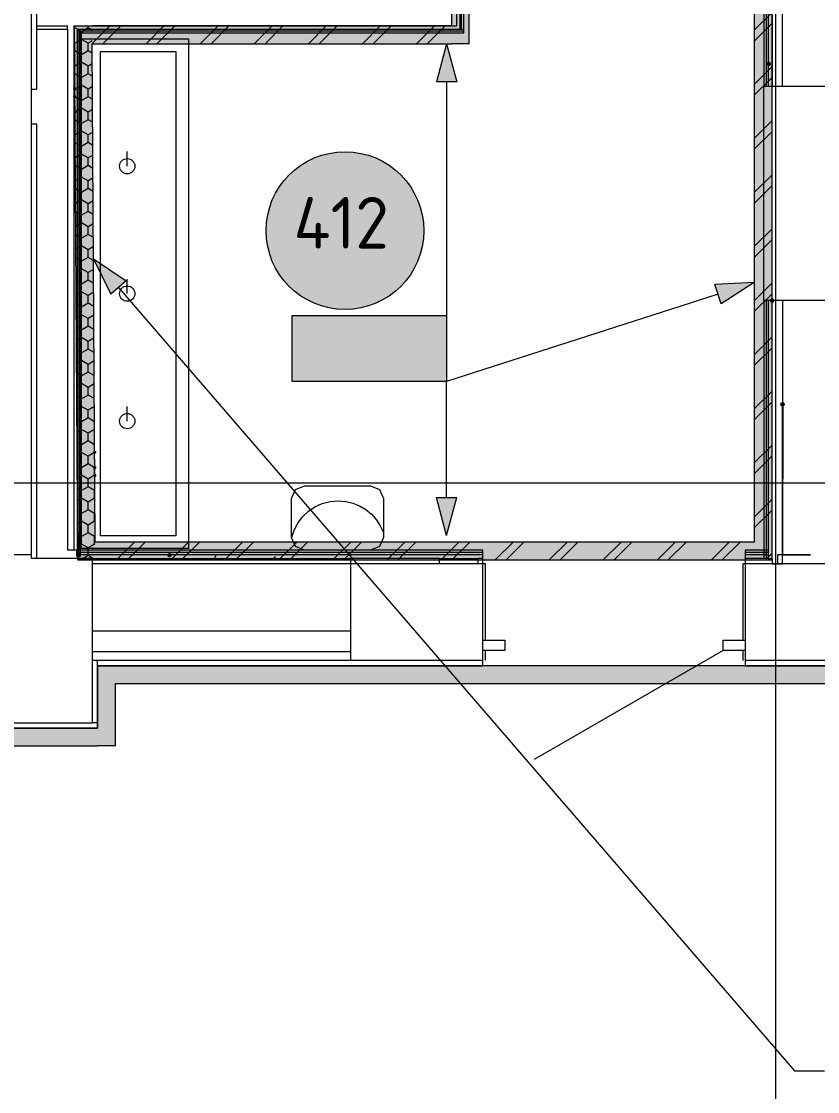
# Model space of a CAD drawing. Header units: millimetres. Extents: x 0 to 1189, y 0 to 841.
# Drawn here: x 375.57 to 406.81, y 393.5 to 435.48 of the extents above; entities that cross this region are included whole.
import ezdxf

# ---------------------------------------------------------------- set-up
doc = ezdxf.new("R2010")
doc.units = ezdxf.units.MM

msp = doc.modelspace()

# ---------------------------------------------------------------- hatches: boundary and pattern name
at = {"true_color": 0xcccccc}
h = msp.add_hatch(color=254, dxfattribs=at)
h.dxf.hatch_style = 2
h.paths.add_polyline_path([(404.326618, 481.267506), (405.026619, 481.267506), (405.026619, 415.054405), (404.326618, 415.054405)])
h = msp.add_hatch(color=254, dxfattribs=at)
h.dxf.hatch_style = 2
h.paths.add_polyline_path([(393.146601, 435.302436), (392.4466, 435.302436), (392.4466, 437.342439), (393.146601, 437.342439)])
at = {"true_color": 0x3dad99}
h = msp.add_hatch(color=135, dxfattribs=at)
h.dxf.hatch_style = 2
h.paths.add_polyline_path([(377.646577, 435.302436), (378.346578, 435.302436), (378.351578, 434.602435)])
h = msp.add_hatch(color=135, dxfattribs=at)
h.dxf.hatch_style = 2
h.paths.add_polyline_path([(377.646577, 435.302436), (378.351578, 434.602435), (377.651577, 434.602435)])
at = {"true_color": 0xcccccc}
h = msp.add_hatch(color=254, dxfattribs=at)
h.dxf.hatch_style = 2
h.paths.add_polyline_path([(378.351578, 434.602435), (378.346578, 435.302436), (392.4466, 435.302436), (392.4466, 434.602435)])
h = msp.add_hatch(color=254, dxfattribs=at)
h.dxf.hatch_style = 2
h.paths.add_polyline_path([(392.4466, 435.302436), (393.146601, 434.602435), (392.4466, 434.602435)])
h = msp.add_hatch(color=254, dxfattribs=at)
h.dxf.hatch_style = 2
h.paths.add_polyline_path([(393.146601, 435.302436), (393.146601, 434.602435), (392.4466, 435.302436)])
at = {"true_color": 0x3dad99}
h = msp.add_hatch(color=135, dxfattribs=at)
h.dxf.hatch_style = 2
h.paths.add_polyline_path([(378.351578, 434.602435), (378.472578, 415.054405), (377.772577, 415.054405), (377.651577, 434.602435)])
at = {"true_color": 0x0077b0}
h = msp.add_hatch(color=144, dxfattribs=at)
h.dxf.hatch_style = 2
h.paths.add_polyline_path([(392.252599, 434.601435), (392.6526, 433.108432), (391.852599, 433.108432)])
h = msp.add_hatch(color=7)
h.dxf.hatch_style = 2
h.paths.add_polyline_path([(404.895619, 433.899434), (404.832056, 433.872996), (404.805618, 433.809433), (404.832056, 433.745871), (404.895619, 433.719433), (404.959181, 433.745871), (404.985619, 433.809433), (404.959181, 433.872996)])
h = msp.add_hatch(color=7)
h.dxf.hatch_style = 2
h.paths.add_polyline_path([(377.631796, 432.768539), (377.68025, 432.757394), (377.72247, 432.783651), (377.733615, 432.832105), (377.707358, 432.874325), (377.651904, 432.89047), (377.609684, 432.864212), (377.598539, 432.815759)])
h = msp.add_hatch(color=7)
h.dxf.hatch_style = 2
h.paths.add_polyline_path([(377.703019, 432.465694), (377.73256, 432.505686), (377.725314, 432.554874), (377.685323, 432.584414), (377.636135, 432.577169), (377.601594, 432.534177), (377.60884, 432.484989), (377.648831, 432.455449)])
h = msp.add_hatch(color=7)
h.dxf.hatch_style = 2
h.paths.add_polyline_path([(377.640508, 431.863293), (377.690107, 431.859841), (377.727715, 431.892362), (377.731167, 431.941961), (377.698646, 431.979568), (377.647047, 431.98402), (377.609439, 431.9515), (377.605987, 431.901901)])
at = {"true_color": 0xffffff}
h = msp.add_hatch(color=7, dxfattribs=at)
edge = h.paths.add_edge_path()
edge.add_arc((388.269093, 427.268923), 3.093505, 0, 360)
at = {"true_color": 0x0077b0}
h = msp.add_hatch(color=144, dxfattribs=at)
h.dxf.hatch_style = 2
h.paths.add_polyline_path([(378.404578, 426.169422), (379.68258, 425.30042), (379.076579, 424.77742)])
h = msp.add_hatch(color=144, dxfattribs=at)
h.dxf.hatch_style = 2
h.paths.add_polyline_path([(404.326618, 425.23242), (403.027616, 424.395419), (402.783615, 425.15642)])
h = msp.add_hatch(color=7)
h.dxf.hatch_style = 2
h.paths.add_polyline_path([(404.936619, 424.521419), (404.963056, 424.457857), (405.026619, 424.431419), (405.090181, 424.457857), (405.116619, 424.521419), (405.116619, 424.531419), (405.090181, 424.594982), (405.026619, 424.621419), (404.963056, 424.594982), (404.936619, 424.531419)])
at = {"true_color": 0xffffff}
h = msp.add_hatch(color=7, dxfattribs=at)
h.dxf.hatch_style = 2
h.paths.add_polyline_path([(386.19259, 423.943418), (392.252599, 423.943418), (392.252599, 421.355414), (386.19259, 421.355414)])
h = msp.add_hatch(color=7, dxfattribs=at)
h.dxf.hatch_style = 2
h.paths.add_polyline_path([(386.19259, 423.943418), (392.252599, 423.943418), (392.252599, 421.355414), (386.19259, 421.355414)])
h = msp.add_hatch(color=7, dxfattribs=at)
h.dxf.hatch_style = 2
h.paths.add_polyline_path([(386.19259, 423.943418), (392.252599, 423.943418), (392.252599, 421.355414), (386.19259, 421.355414)])
at = {"true_color": 0x0077b0}
h = msp.add_hatch(color=144, dxfattribs=at)
h.dxf.hatch_style = 2
h.paths.add_polyline_path([(386.495788, 423.960484), (387.506166, 423.960484), (387.579891, 423.934921), (387.604833, 423.858509), (387.604833, 422.041152), (387.579891, 421.966394), (387.506166, 421.942485), (387.429754, 421.966394), (387.404191, 422.041152), (387.404191, 423.757085), (386.597212, 423.757085), (386.597212, 422.041152), (386.571925, 421.966394), (386.495788, 421.942485), (386.419652, 421.966394), (386.394365, 422.041152), (386.394365, 423.858509), (386.419652, 423.934921)])
h = msp.add_hatch(color=144, dxfattribs=at)
h.dxf.hatch_style = 2
h.paths.add_polyline_path([(386.495788, 423.960484), (387.506166, 423.960484), (387.579891, 423.934921), (387.604833, 423.858509), (387.604833, 422.041152), (387.579891, 421.966394), (387.506166, 421.942485), (387.429754, 421.966394), (387.404191, 422.041152), (387.404191, 423.757085), (386.597212, 423.757085), (386.597212, 422.041152), (386.571925, 421.966394), (386.495788, 421.942485), (386.419652, 421.966394), (386.394365, 422.041152), (386.394365, 423.858509), (386.419652, 423.934921)])
h = msp.add_hatch(color=144, dxfattribs=at)
h.dxf.hatch_style = 2
h.paths.add_polyline_path([(386.495788, 423.960484), (387.506166, 423.960484), (387.579891, 423.934921), (387.604833, 423.858509), (387.604833, 422.041152), (387.579891, 421.966394), (387.506166, 421.942485), (387.429754, 421.966394), (387.404191, 422.041152), (387.404191, 423.757085), (386.597212, 423.757085), (386.597212, 422.041152), (386.571925, 421.966394), (386.495788, 421.942485), (386.419652, 421.966394), (386.394365, 422.041152), (386.394365, 423.858509), (386.419652, 423.934921)])
h = msp.add_hatch(color=144, dxfattribs=at)
h.dxf.hatch_style = 2
h.paths.add_polyline_path([(388.009669, 422.041152), (388.009669, 423.858509), (388.034956, 423.934921), (388.111093, 423.960484), (388.187229, 423.934921), (388.212516, 423.858509), (388.212516, 423.152953), (389.019495, 423.152953), (389.019495, 423.858509), (389.045058, 423.934921), (389.12147, 423.960484), (389.195195, 423.934921), (389.220138, 423.858509), (389.220138, 422.041152), (389.195195, 421.966394), (389.12147, 421.942485), (389.045058, 421.966394), (389.019495, 422.041152), (389.019495, 422.950106), (388.212516, 422.950106), (388.212516, 422.041152), (388.187229, 421.966394), (388.111093, 421.942485), (388.034956, 421.966394)])
h = msp.add_hatch(color=144, dxfattribs=at)
h.dxf.hatch_style = 2
h.paths.add_polyline_path([(388.009669, 422.041152), (388.009669, 423.858509), (388.034956, 423.934921), (388.111093, 423.960484), (388.187229, 423.934921), (388.212516, 423.858509), (388.212516, 423.152953), (389.019495, 423.152953), (389.019495, 423.858509), (389.045058, 423.934921), (389.12147, 423.960484), (389.195195, 423.934921), (389.220138, 423.858509), (389.220138, 422.041152), (389.195195, 421.966394), (389.12147, 421.942485), (389.045058, 421.966394), (389.019495, 422.041152), (389.019495, 422.950106), (388.212516, 422.950106), (388.212516, 422.041152), (388.187229, 421.966394), (388.111093, 421.942485), (388.034956, 421.966394)])
h = msp.add_hatch(color=144, dxfattribs=at)
h.dxf.hatch_style = 2
h.paths.add_polyline_path([(388.009669, 422.041152), (388.009669, 423.858509), (388.034956, 423.934921), (388.111093, 423.960484), (388.187229, 423.934921), (388.212516, 423.858509), (388.212516, 423.152953), (389.019495, 423.152953), (389.019495, 423.858509), (389.045058, 423.934921), (389.12147, 423.960484), (389.195195, 423.934921), (389.220138, 423.858509), (389.220138, 422.041152), (389.195195, 421.966394), (389.12147, 421.942485), (389.045058, 421.966394), (389.019495, 422.041152), (389.019495, 422.950106), (388.212516, 422.950106), (388.212516, 422.041152), (388.187229, 421.966394), (388.111093, 421.942485), (388.034956, 421.966394)])
h = msp.add_hatch(color=144, dxfattribs=at)
h.dxf.hatch_style = 2
h.paths.add_polyline_path([(391.54472, 423.960484), (391.645153, 423.951449), (391.738403, 423.924173), (391.823695, 423.878396), (391.900254, 423.813861), (391.965219, 423.735777), (392.011944, 423.65015), (392.040168, 423.556667), (392.049633, 423.455019), (392.026482, 423.310808), (391.957029, 423.164529), (391.322029, 422.143127), (391.948209, 422.143127), (392.024346, 422.117564), (392.049633, 422.041152), (392.024346, 421.966394), (391.948209, 421.942485), (391.14123, 421.942485), (391.065094, 421.966394), (391.039807, 422.041152), (391.056343, 422.100683), (391.796074, 423.288552), (391.834039, 423.370959), (391.846786, 423.455019), (391.825288, 423.571946), (391.759142, 423.669442), (391.661646, 423.735588), (391.54472, 423.757085), (391.460022, 423.741255), (391.379355, 423.693696), (391.302409, 423.614303), (391.228873, 423.502975), (391.192493, 423.467422), (391.14123, 423.455019), (391.065094, 423.480582), (391.039807, 423.556994), (391.048075, 423.596131), (391.15017, 423.755613), (391.266632, 423.869464), (391.397976, 423.937738)])
h = msp.add_hatch(color=144, dxfattribs=at)
h.dxf.hatch_style = 2
h.paths.add_polyline_path([(391.54472, 423.960484), (391.645153, 423.951449), (391.738403, 423.924173), (391.823695, 423.878396), (391.900254, 423.813861), (391.965219, 423.735777), (392.011944, 423.65015), (392.040168, 423.556667), (392.049633, 423.455019), (392.026482, 423.310808), (391.957029, 423.164529), (391.322029, 422.143127), (391.948209, 422.143127), (392.024346, 422.117564), (392.049633, 422.041152), (392.024346, 421.966394), (391.948209, 421.942485), (391.14123, 421.942485), (391.065094, 421.966394), (391.039807, 422.041152), (391.056343, 422.100683), (391.796074, 423.288552), (391.834039, 423.370959), (391.846786, 423.455019), (391.825288, 423.571946), (391.759142, 423.669442), (391.661646, 423.735588), (391.54472, 423.757085), (391.460022, 423.741255), (391.379355, 423.693696), (391.302409, 423.614303), (391.228873, 423.502975), (391.192493, 423.467422), (391.14123, 423.455019), (391.065094, 423.480582), (391.039807, 423.556994), (391.048075, 423.596131), (391.15017, 423.755613), (391.266632, 423.869464), (391.397976, 423.937738)])
h = msp.add_hatch(color=144, dxfattribs=at)
h.dxf.hatch_style = 2
h.paths.add_polyline_path([(391.54472, 423.960484), (391.645153, 423.951449), (391.738403, 423.924173), (391.823695, 423.878396), (391.900254, 423.813861), (391.965219, 423.735777), (392.011944, 423.65015), (392.040168, 423.556667), (392.049633, 423.455019), (392.026482, 423.310808), (391.957029, 423.164529), (391.322029, 422.143127), (391.948209, 422.143127), (392.024346, 422.117564), (392.049633, 422.041152), (392.024346, 421.966394), (391.948209, 421.942485), (391.14123, 421.942485), (391.065094, 421.966394), (391.039807, 422.041152), (391.056343, 422.100683), (391.796074, 423.288552), (391.834039, 423.370959), (391.846786, 423.455019), (391.825288, 423.571946), (391.759142, 423.669442), (391.661646, 423.735588), (391.54472, 423.757085), (391.460022, 423.741255), (391.379355, 423.693696), (391.302409, 423.614303), (391.228873, 423.502975), (391.192493, 423.467422), (391.14123, 423.455019), (391.065094, 423.480582), (391.039807, 423.556994), (391.048075, 423.596131), (391.15017, 423.755613), (391.266632, 423.869464), (391.397976, 423.937738)])
h = msp.add_hatch(color=144, dxfattribs=at)
h.dxf.hatch_style = 2
h.paths.add_polyline_path([(390.533376, 422.444642), (389.726397, 422.444642), (389.65026, 422.470204), (389.624973, 422.546617), (389.65026, 422.622753), (389.726397, 422.64804), (390.533376, 422.64804), (390.609513, 422.622753), (390.6348, 422.546617), (390.609513, 422.470204)])
h = msp.add_hatch(color=144, dxfattribs=at)
h.dxf.hatch_style = 2
h.paths.add_polyline_path([(390.533376, 422.444642), (389.726397, 422.444642), (389.65026, 422.470204), (389.624973, 422.546617), (389.65026, 422.622753), (389.726397, 422.64804), (390.533376, 422.64804), (390.609513, 422.622753), (390.6348, 422.546617), (390.609513, 422.470204)])
h = msp.add_hatch(color=144, dxfattribs=at)
h.dxf.hatch_style = 2
h.paths.add_polyline_path([(390.533376, 422.444642), (389.726397, 422.444642), (389.65026, 422.470204), (389.624973, 422.546617), (389.65026, 422.622753), (389.726397, 422.64804), (390.533376, 422.64804), (390.609513, 422.622753), (390.6348, 422.546617), (390.609513, 422.470204)])
h = msp.add_hatch(color=7)
h.dxf.hatch_style = 2
h.paths.add_polyline_path([(405.426619, 420.547413), (405.363057, 420.520976), (405.336619, 420.457413), (405.363057, 420.39385), (405.426619, 420.367413), (405.441619, 420.367413), (405.505182, 420.39385), (405.53162, 420.457413), (405.505182, 420.520976), (405.441619, 420.547413)])
h = msp.add_hatch(color=7)
h.dxf.hatch_style = 2
h.paths.add_polyline_path([(378.421509, 418.512272), (378.471108, 418.50882), (378.508716, 418.541341), (378.512168, 418.59094), (378.479647, 418.628548), (378.428048, 418.633), (378.39044, 418.600479), (378.386988, 418.55088)])
h = msp.add_hatch(color=7)
h.dxf.hatch_style = 2
h.paths.add_polyline_path([(378.483647, 417.916271), (378.516168, 417.953879), (378.512716, 418.003478), (378.475108, 418.035999), (378.425509, 418.032547), (378.386988, 417.991939), (378.39044, 417.94234), (378.428048, 417.909819)])
h = msp.add_hatch(color=7)
h.dxf.hatch_style = 2
h.paths.add_polyline_path([(378.427509, 417.609271), (378.477108, 417.605819), (378.514716, 417.63834), (378.518168, 417.687939), (378.485647, 417.725547), (378.428048, 417.732999), (378.39044, 417.700478), (378.386988, 417.650879)])
h = msp.add_hatch(color=144, dxfattribs=at)
h.dxf.hatch_style = 2
h.paths.add_polyline_path([(392.252599, 415.304405), (391.852599, 416.797407), (392.6526, 416.797407)])
at = {"true_color": 0x3dad99}
h = msp.add_hatch(color=135, dxfattribs=at)
h.dxf.hatch_style = 2
h.paths.add_polyline_path([(378.472578, 415.054405), (377.781577, 414.358404), (377.772577, 415.054405)])
h = msp.add_hatch(color=135, dxfattribs=at)
h.dxf.hatch_style = 2
h.paths.add_polyline_path([(378.472578, 415.054405), (378.476578, 414.354404), (377.776577, 414.354404)])
at = {"true_color": 0xcccccc}
h = msp.add_hatch(color=254, dxfattribs=at)
h.dxf.hatch_style = 2
h.paths.add_polyline_path([(404.326618, 415.054405), (404.326618, 414.354404), (378.476578, 414.354404), (378.472578, 415.054405)])
h = msp.add_hatch(color=254, dxfattribs=at)
h.dxf.hatch_style = 2
h.paths.add_polyline_path([(404.326618, 415.054405), (405.026619, 415.054405), (405.026619, 414.354404)])
h = msp.add_hatch(color=254, dxfattribs=at)
h.dxf.hatch_style = 2
h.paths.add_polyline_path([(404.326618, 415.054405), (405.026619, 414.354404), (404.326618, 414.354404)])
h = msp.add_hatch(color=7)
h.dxf.hatch_style = 2
h.paths.add_polyline_path([(381.385583, 414.627404), (381.32202, 414.600967), (381.295583, 414.537404), (381.32202, 414.473841), (381.385583, 414.447404), (381.449145, 414.473841), (381.475583, 414.537404), (381.449145, 414.600967)])
at = {"true_color": 0xf1d696}
h = msp.add_hatch(color=41, dxfattribs=at)
h.dxf.hatch_style = 2
h.paths.add_polyline_path([(379.261579, 409.504396), (378.561578, 409.504396), (378.561578, 410.204397)])
h = msp.add_hatch(color=41, dxfattribs=at)
h.dxf.hatch_style = 2
h.paths.add_polyline_path([(379.261579, 410.204397), (379.261579, 409.504396), (378.561578, 410.204397)])
h = msp.add_hatch(color=41, dxfattribs=at)
h.dxf.hatch_style = 2
h.paths.add_polyline_path([(379.261579, 409.504396), (379.261579, 410.204397), (409.842626, 410.204397), (409.842626, 409.504396)])
h = msp.add_hatch(color=41, dxfattribs=at)
h.dxf.hatch_style = 2
h.paths.add_polyline_path([(379.261579, 407.759394), (378.561578, 407.759394), (378.561578, 409.504396), (379.261579, 409.504396)])
h = msp.add_hatch(color=41, dxfattribs=at)
h.dxf.hatch_style = 2
h.paths.add_polyline_path([(374.361572, 407.059393), (374.361572, 407.759394), (378.561578, 407.759394), (378.561578, 407.059393)])
h = msp.add_hatch(color=41, dxfattribs=at)
h.dxf.hatch_style = 2
h.paths.add_polyline_path([(378.561578, 407.759394), (379.261579, 407.059393), (378.561578, 407.059393)])
h = msp.add_hatch(color=41, dxfattribs=at)
h.dxf.hatch_style = 2
h.paths.add_polyline_path([(379.261579, 407.759394), (379.261579, 407.059393), (378.561578, 407.759394)])

# ---------------------------------------------------------------- linework, layer by layer
at = {"color": 7, "lineweight": 0}
for points in [[(405.172619, 237.695134), (405.172619, 501.006536)], [(375.976574, 414.409404), (375.976574, 488.147516)], [(376.176575, 432.822432), (376.176575, 487.947516)], [(405.426619, 432.931432), (405.426619, 488.147516)], [(405.026619, 415.054405), (405.026619, 481.967507)], [(404.696618, 481.817507), (404.696618, 432.931432)], [(404.786618, 481.877507), (404.786618, 432.931432)], [(404.876619, 481.877507), (404.876619, 432.931432)], [(405.026619, 481.877507), (405.026619, 432.931432)], [(404.326618, 481.267506), (404.326618, 415.054405)], [(392.7766, 437.472439), (392.7766, 435.172436)], [(392.8366, 435.172436), (392.8366, 437.532439)], [(392.9266, 435.022435), (392.9266, 437.82244)], [(392.4466, 437.342439), (392.4466, 435.302436)], [(392.6466, 437.342439), (392.6466, 435.302436)], [(393.146601, 434.602435), (393.146601, 437.342439)], [(404.326618, 435.127435), (405.026619, 435.827437)], [(404.326618, 434.702435), (405.026619, 435.402436)], [(376.176575, 435.302436), (377.376577, 435.302436)], [(376.176575, 435.172436), (377.376577, 435.172436)], [(377.376577, 435.172436), (377.376577, 435.302436)], [(377.376577, 435.172436), (377.376577, 414.734404)], [(377.646577, 435.302436), (392.6466, 435.302436)], [(377.646577, 414.734404), (377.646577, 435.302436)], [(377.646577, 435.302436), (378.346578, 435.302436)], [(377.646577, 435.302436), (377.776577, 414.354404)], [(377.669577, 435.221436), (377.647577, 435.209436)], [(377.669577, 435.280436), (377.669577, 435.302436)], [(377.669577, 435.221436), (377.669577, 435.280436)], [(377.809577, 435.140435), (377.669577, 435.221436)], [(377.776577, 435.172436), (392.9266, 435.172436)], [(377.776577, 414.404404), (377.776577, 435.172436)], [(377.896577, 435.112435), (377.776577, 435.112435)], [(377.929577, 435.071435), (377.809577, 435.140435)], [(377.836577, 414.497404), (377.836577, 435.112435)], [(377.896577, 414.497404), (377.896577, 435.112435)], [(377.896577, 435.022435), (377.976577, 435.022435)], [(378.189578, 435.221436), (377.929577, 435.071435)], [(377.929577, 435.022435), (377.929577, 435.071435)], [(377.929577, 434.771435), (377.929577, 435.022435)], [(377.976577, 435.172436), (377.976577, 435.022435)], [(377.976577, 435.112435), (392.9266, 435.112435)], [(377.976577, 435.022435), (392.9266, 435.022435)], [(378.189578, 435.221436), (378.189578, 435.302436)], [(378.347578, 435.130435), (378.189578, 435.221436)], [(392.4466, 435.302436), (378.346578, 435.302436)], [(378.351578, 434.607435), (379.046579, 435.302436)], [(378.770579, 434.602435), (379.47058, 435.302436)], [(380.468581, 434.602435), (381.168582, 435.302436)], [(380.892582, 434.602435), (381.592583, 435.302436)], [(382.589585, 434.602435), (383.289586, 435.302436)], [(383.013585, 434.602435), (383.713586, 435.302436)], [(384.710588, 434.602435), (385.410589, 435.302436)], [(385.134588, 434.602435), (385.834589, 435.302436)], [(386.831591, 434.602435), (387.531592, 435.302436)], [(387.256592, 434.602435), (387.956593, 435.302436)], [(388.953594, 434.602435), (389.653595, 435.302436)], [(389.377595, 434.602435), (390.077596, 435.302436)], [(391.074597, 434.602435), (391.774599, 435.302436)], [(391.498598, 434.602435), (392.198599, 435.302436)], [(377.669577, 434.621435), (377.650577, 434.632435)], [(377.929577, 434.771435), (377.669577, 434.621435)], [(377.669577, 434.602435), (377.669577, 434.621435)], [(377.669577, 434.321434), (377.669577, 434.602435)], [(377.926577, 434.797435), (382.126584, 434.797435)], [(377.926577, 414.797404), (377.926577, 434.797435)], [(378.189578, 434.621435), (377.929577, 434.771435)], [(378.279578, 434.674435), (378.189578, 434.621435)], [(378.189578, 434.602435), (378.189578, 434.621435)], [(378.189578, 434.321434), (378.189578, 434.602435)], [(378.350578, 434.714435), (378.279578, 434.674435)], [(378.472578, 415.054405), (378.351578, 434.602435)], [(378.351578, 434.602435), (392.4466, 434.602435)], [(382.126584, 434.797435), (382.126584, 414.797404)], [(393.146601, 434.602435), (392.4466, 434.602435)], [(377.669577, 434.321434), (377.652577, 434.312434)], [(377.929577, 434.171434), (377.669577, 434.321434)], [(378.189578, 434.321434), (377.929577, 434.171434)], [(377.929577, 433.871434), (377.929577, 434.171434)], [(378.353578, 434.226434), (378.189578, 434.321434)], [(378.676579, 434.297434), (381.626583, 434.297434)], [(378.676579, 415.297405), (378.676579, 434.297434)], [(381.626583, 434.297434), (381.626583, 415.297405)], [(377.669577, 433.721433), (377.656577, 433.729433)], [(377.929577, 433.871434), (377.669577, 433.721433)], [(377.669577, 433.421433), (377.669577, 433.721433)], [(378.189578, 433.721433), (377.929577, 433.871434)], [(378.355578, 433.818433), (378.189578, 433.721433)], [(378.189578, 433.421433), (378.189578, 433.721433)], [(404.326618, 433.005432), (405.026619, 433.705433)], [(404.895619, 433.809433), (404.876619, 433.777433)], [(377.669577, 433.421433), (377.658577, 433.415433)], [(377.929577, 433.271433), (377.669577, 433.421433)], [(378.189578, 433.421433), (377.929577, 433.271433)], [(377.929577, 432.971432), (377.929577, 433.271433)], [(378.359578, 433.323433), (378.189578, 433.421433)], [(404.326618, 432.581432), (405.026619, 433.281433)], [(375.976574, 432.822432), (376.176575, 432.822432)], [(377.929577, 432.971432), (377.669577, 432.821432)], [(377.669577, 432.521431), (377.669577, 432.821432)], [(378.189578, 432.821432), (377.929577, 432.971432)], [(378.361578, 432.921432), (378.189578, 432.821432)], [(378.189578, 432.521431), (378.189578, 432.821432)], [(404.696618, 432.931432), (405.426619, 432.931432)], [(404.696618, 424.531419), (404.696618, 432.931432)], [(405.426619, 432.931432), (408.726624, 432.931432)], [(377.929577, 432.371431), (377.669577, 432.521431)], [(378.189578, 432.521431), (377.929577, 432.371431)], [(378.364578, 432.420431), (378.189578, 432.521431)], [(377.929577, 432.071431), (377.669577, 431.921431)], [(377.929577, 432.071431), (377.929577, 432.371431)], [(378.189578, 431.921431), (377.929577, 432.071431)], [(378.367578, 432.024431), (378.189578, 431.921431)], [(377.669577, 431.63943), (377.669577, 431.921431)], [(377.929577, 431.47143), (377.669577, 431.62143)], [(378.189578, 431.62143), (377.929577, 431.47143)], [(378.189578, 431.62143), (378.189578, 431.921431)], [(378.370578, 431.51743), (378.189578, 431.62143)], [(404.326618, 430.884429), (405.026619, 431.58443)], [(376.176575, 431.44743), (375.976574, 431.44743)], [(376.176575, 414.409404), (376.176575, 431.44743)], [(377.929577, 431.171429), (377.673577, 431.024429)], [(377.929577, 431.171429), (377.929577, 431.47143)], [(378.189578, 431.021429), (377.929577, 431.171429)], [(378.372578, 431.127429), (378.189578, 431.021429)], [(404.326618, 430.460428), (405.026619, 431.160429)], [(377.929577, 430.571429), (377.675577, 430.718429)], [(378.189578, 430.721429), (377.929577, 430.571429)], [(378.189578, 430.721429), (378.189578, 431.021429)], [(378.375578, 430.613429), (378.189578, 430.721429)], [(377.929577, 430.271428), (377.929577, 430.571429)], [(379.72658, 429.797427), (379.72658, 430.367428)], [(385.175588, 427.268423), (385.19156, 427.584806), (385.238436, 427.89204), (385.314662, 428.188572), (385.418683, 428.472847), (385.548941, 428.743312), (385.703882, 428.998412), (385.88195, 429.236594), (386.08159, 429.456302), (386.301245, 429.655983), (386.53936, 429.834082), (386.79438, 429.989045), (387.064748, 430.119318), (387.348909, 430.223348), (387.645307, 430.299578), (387.952387, 430.346457), (388.268593, 430.362428), (388.584975, 430.346457), (388.892209, 430.299578), (389.188741, 430.223348), (389.473017, 430.119318), (389.743482, 429.989045), (389.998582, 429.834082), (390.236763, 429.655983), (390.456472, 429.456302), (390.656152, 429.236594), (390.834251, 428.998412), (390.989215, 428.743312), (391.119488, 428.472847), (391.223517, 428.188572), (391.299748, 427.89204), (391.346626, 427.584806), (391.362598, 427.268423)], [(377.929577, 430.271428), (377.678577, 430.127428)], [(378.189578, 430.121428), (377.929577, 430.271428)], [(378.378578, 430.231428), (378.189578, 430.121428)], [(378.189578, 429.821427), (378.189578, 430.121428)], [(377.929577, 429.671427), (377.680577, 429.815427)], [(378.189578, 429.821427), (377.929577, 429.671427)], [(377.929577, 429.371427), (377.929577, 429.671427)], [(378.381578, 429.710427), (378.189578, 429.821427)], [(404.326618, 428.763426), (405.026619, 429.463427)], [(377.929577, 429.371427), (377.684577, 429.230426)], [(378.189578, 429.221426), (377.929577, 429.371427)], [(378.383578, 429.334427), (378.189578, 429.221426)], [(378.189578, 428.921426), (378.189578, 429.221426)], [(404.326618, 428.338425), (405.026619, 429.038426)], [(377.929577, 428.771426), (377.686577, 428.912426)], [(378.189578, 428.921426), (377.929577, 428.771426)], [(377.929577, 428.471425), (377.929577, 428.771426)], [(378.387578, 428.807426), (378.189578, 428.921426)], [(377.929577, 428.471425), (377.689577, 428.333425)], [(378.189578, 428.321425), (377.929577, 428.471425)], [(378.389578, 428.437425), (378.189578, 428.321425)], [(378.189578, 428.021425), (378.189578, 428.321425)], [(377.929577, 427.871424), (377.691577, 428.008425)], [(378.189578, 428.021425), (377.929577, 427.871424)], [(377.929577, 427.571424), (377.929577, 427.871424)], [(378.392578, 427.904424), (378.189578, 428.021425)], [(377.929577, 427.571424), (377.695577, 427.436424)], [(378.189578, 427.421424), (377.929577, 427.571424)], [(378.394578, 427.540424), (378.189578, 427.421424)], [(378.189578, 427.121423), (378.189578, 427.421424)], [(377.929577, 426.971423), (377.697577, 427.105423)], [(378.189578, 427.121423), (377.929577, 426.971423)], [(377.929577, 426.671423), (377.929577, 426.971423)], [(378.398578, 427.001423), (378.189578, 427.121423)], [(391.362598, 427.268423), (391.346626, 426.952217), (391.299748, 426.645137), (391.223517, 426.348739), (391.119488, 426.064578), (390.989215, 425.79421), (390.834251, 425.53919), (390.656152, 425.301075), (390.456472, 425.08142), (390.236763, 424.881781), (389.998582, 424.703713), (389.743482, 424.548771), (389.473017, 424.418513), (389.188741, 424.314493), (388.892209, 424.238266), (388.584975, 424.19139), (388.268593, 424.175419), (387.952387, 424.19139), (387.645307, 424.238266), (387.348909, 424.314493), (387.064748, 424.418513), (386.79438, 424.548771), (386.53936, 424.703713), (386.301245, 424.881781), (386.08159, 425.08142), (385.88195, 425.301075), (385.703882, 425.53919), (385.548941, 425.79421), (385.418683, 426.064578), (385.314662, 426.348739), (385.238436, 426.645137), (385.19156, 426.952217), (385.175588, 427.268423)], [(404.326618, 426.641423), (405.026619, 427.341424)], [(377.929577, 426.671423), (377.701577, 426.540422)], [(378.189578, 426.521422), (377.929577, 426.671423)], [(378.400578, 426.643423), (378.189578, 426.521422)], [(378.189578, 426.221422), (378.189578, 426.521422)], [(404.326618, 426.217422), (405.026619, 426.917423)], [(377.929577, 426.071422), (377.703577, 426.202422)], [(378.189578, 426.221422), (377.929577, 426.071422)], [(378.403578, 426.097422), (378.189578, 426.221422)], [(377.929577, 425.771421), (377.706577, 425.643421)], [(377.929577, 425.771421), (377.929577, 426.071422)], [(378.189578, 425.621421), (377.929577, 425.771421)], [(378.406578, 425.747421), (378.189578, 425.621421)], [(377.929577, 425.17142), (377.708577, 425.29942)], [(378.189578, 425.32142), (377.929577, 425.17142)], [(378.189578, 425.32142), (378.189578, 425.621421)], [(378.409578, 425.19442), (378.189578, 425.32142)], [(379.72658, 424.79742), (379.72658, 425.367421)], [(377.929577, 424.87142), (377.712577, 424.74642)], [(377.929577, 424.87142), (377.929577, 425.17142)], [(378.189578, 424.72142), (377.929577, 424.87142)], [(378.411578, 424.85042), (378.189578, 424.72142)], [(404.326618, 424.520419), (405.026619, 425.22042)], [(378.189578, 424.421419), (377.929577, 424.271419)], [(378.189578, 424.421419), (378.189578, 424.72142)], [(378.415578, 424.291419), (378.189578, 424.421419)], [(404.326618, 424.096419), (405.026619, 424.79642)], [(404.696618, 424.531419), (404.696618, 414.404404)], [(405.426619, 424.531419), (404.696618, 424.531419)], [(404.786618, 424.531419), (404.786618, 414.404404)], [(404.876619, 424.531419), (404.876619, 414.404404)], [(405.026619, 414.404404), (405.026619, 424.521419)], [(405.426619, 424.531419), (405.426619, 420.457413)], [(408.726624, 424.531419), (405.426619, 424.531419)], [(377.929577, 424.271419), (377.714577, 424.395419)], [(377.929577, 423.971418), (377.929577, 424.271419)], [(377.929577, 423.971418), (377.717577, 423.849418)], [(378.189578, 423.821418), (377.929577, 423.971418)], [(378.417578, 423.953418), (378.189578, 423.821418)], [(378.189578, 423.521418), (378.189578, 423.821418)], [(377.929577, 423.371418), (377.720577, 423.492418)], [(378.189578, 423.521418), (377.929577, 423.371418)], [(377.929577, 423.071417), (377.929577, 423.371418)], [(378.420578, 423.388418), (378.189578, 423.521418)], [(377.929577, 423.071417), (377.723577, 422.952417)], [(378.189578, 422.921417), (377.929577, 423.071417)], [(378.422578, 423.056417), (378.189578, 422.921417)], [(378.189578, 422.621416), (378.189578, 422.921417)], [(404.326618, 422.399416), (405.026619, 423.099417)], [(377.929577, 422.471416), (377.725577, 422.589416)], [(378.189578, 422.621416), (377.929577, 422.471416)], [(377.929577, 422.171416), (377.929577, 422.471416)], [(378.426578, 422.484416), (378.189578, 422.621416)], [(404.326618, 421.974415), (405.026619, 422.674416)], [(377.929577, 422.171416), (377.728577, 422.056416)], [(378.189578, 422.021415), (377.929577, 422.171416)], [(378.428578, 422.159416), (378.189578, 422.021415)], [(378.189578, 421.721415), (378.189578, 422.021415)], [(377.929577, 421.571415), (377.731577, 421.686415)], [(378.189578, 421.721415), (377.929577, 421.571415)], [(377.929577, 421.271414), (377.929577, 421.571415)], [(378.431578, 421.581415), (378.189578, 421.721415)], [(377.929577, 421.271414), (377.734577, 421.159414)], [(378.189578, 421.121414), (377.929577, 421.271414)], [(378.433578, 421.263414), (378.189578, 421.121414)], [(378.189578, 420.821414), (378.189578, 421.121414)], [(377.929577, 420.671413), (377.736577, 420.782414)], [(378.189578, 420.821414), (377.929577, 420.671413)], [(377.929577, 420.371413), (377.929577, 420.671413)], [(378.437578, 420.678413), (378.189578, 420.821414)], [(404.326618, 420.277413), (405.026619, 420.977414)], [(377.929577, 420.371413), (377.740577, 420.262413)], [(378.189578, 420.221413), (377.929577, 420.371413)], [(378.439578, 420.366413), (378.189578, 420.221413)], [(378.189578, 419.921412), (378.189578, 420.221413)], [(379.72658, 419.797412), (379.72658, 420.367413)], [(404.326618, 419.853412), (405.026619, 420.553413)], [(405.026619, 420.326413), (405.011619, 420.352413)], [(405.441619, 420.457413), (405.426619, 414.557404)], [(405.426619, 414.197403), (405.426619, 420.457413)], [(377.929577, 419.771412), (377.742577, 419.879412)], [(378.189578, 419.921412), (377.929577, 419.771412)], [(378.443578, 419.775412), (378.189578, 419.921412)], [(377.929577, 419.471412), (377.745577, 419.365411)], [(377.929577, 419.471412), (377.929577, 419.771412)], [(378.189578, 419.321411), (377.929577, 419.471412)], [(378.445578, 419.469412), (378.189578, 419.321411)], [(377.929577, 418.871411), (377.748577, 418.976411)], [(378.189578, 419.021411), (377.929577, 418.871411)], [(378.189578, 419.021411), (378.189578, 419.321411)], [(378.448578, 418.871411), (378.189578, 419.021411)], [(377.929577, 418.57141), (377.751577, 418.46841)], [(377.929577, 418.57141), (377.929577, 418.871411)], [(378.189578, 418.42141), (377.929577, 418.57141)], [(378.448578, 418.57141), (378.189578, 418.42141)], [(378.448578, 418.57141), (378.448578, 418.843411)], [(404.326618, 418.15641), (405.026619, 418.856411)], [(378.189578, 418.121409), (377.929577, 417.971409)], [(378.189578, 418.121409), (378.189578, 418.42141)], [(378.448578, 417.971409), (378.189578, 418.121409)], [(404.326618, 417.732409), (405.026619, 418.43241)], [(377.929577, 417.971409), (377.753577, 418.073409)], [(377.929577, 417.671409), (377.929577, 417.971409)], [(378.448578, 417.671409), (378.448578, 417.971409)], [(202.529309, 417.371408), (863.72632, 417.371408)], [(377.929577, 417.671409), (377.756577, 417.572409)], [(378.189578, 417.521409), (377.929577, 417.671409)], [(378.448578, 417.671409), (378.189578, 417.521409)], [(378.189578, 417.221408), (378.189578, 417.521409)], [(377.929577, 417.071408), (377.759577, 417.169408)], [(378.189578, 417.221408), (377.929577, 417.071408)], [(377.929577, 416.771407), (377.929577, 417.071408)], [(378.448578, 417.071408), (378.189578, 417.221408)], [(378.459578, 417.078408), (378.448578, 417.071408)], [(378.448578, 416.771407), (378.448578, 417.071408)], [(377.929577, 416.771407), (377.762577, 416.675407)], [(378.189578, 416.621407), (377.929577, 416.771407)], [(378.448578, 416.771407), (378.189578, 416.621407)], [(378.189578, 416.321407), (378.189578, 416.621407)], [(378.461578, 416.764407), (378.448578, 416.771407)], [(404.326618, 416.035406), (405.026619, 416.735407)], [(377.929577, 416.171407), (377.764577, 416.266407)], [(378.189578, 416.321407), (377.929577, 416.171407)], [(377.929577, 415.871406), (377.929577, 416.171407)], [(378.448578, 416.171407), (378.189578, 416.321407)], [(378.465578, 416.181407), (378.448578, 416.171407)], [(378.448578, 415.871406), (378.448578, 416.171407)], [(404.326618, 415.610406), (405.026619, 416.310407)], [(377.929577, 415.871406), (377.767577, 415.778406)], [(378.189578, 415.721406), (377.929577, 415.871406)], [(378.448578, 415.871406), (378.189578, 415.721406)], [(378.189578, 415.421405), (378.189578, 415.721406)], [(378.467578, 415.861406), (378.448578, 415.871406)], [(377.929577, 415.271405), (377.770577, 415.363405)], [(378.189578, 415.421405), (377.929577, 415.271405)], [(377.929577, 415.054405), (377.929577, 415.271405)], [(378.448578, 415.271405), (378.189578, 415.421405)], [(378.470578, 415.284405), (378.448578, 415.271405)], [(378.448578, 415.054405), (378.448578, 415.271405)], [(381.626583, 415.297405), (378.676579, 415.297405)], [(377.929577, 414.971405), (377.773577, 414.881405)], [(382.126584, 414.797404), (377.926577, 414.797404)], [(377.929577, 414.971405), (377.929577, 415.054405)], [(378.189578, 414.821404), (377.929577, 414.971405)], [(378.311578, 414.892405), (378.189578, 414.821404)], [(378.189578, 414.769404), (378.189578, 414.821404)], [(378.189578, 414.521404), (378.189578, 414.769404)], [(378.448578, 414.971405), (378.311578, 414.892405)], [(378.448578, 415.030405), (378.448578, 415.054405)], [(378.448578, 414.971405), (378.448578, 415.030405)], [(378.473578, 414.957405), (378.448578, 414.971405)], [(404.326618, 415.054405), (378.472578, 415.054405)], [(379.31158, 414.354404), (380.011581, 415.054405)], [(379.73558, 414.354404), (380.435581, 415.054405)], [(381.432583, 414.354404), (382.132584, 415.054405)], [(381.857583, 414.354404), (382.557584, 415.054405)], [(383.554586, 414.354404), (384.254587, 415.054405)], [(383.978587, 414.354404), (384.678588, 415.054405)], [(385.675589, 414.354404), (386.37559, 415.054405)], [(386.09959, 414.354404), (386.799591, 415.054405)], [(387.796592, 414.354404), (388.496594, 415.054405)], [(388.221593, 414.354404), (388.921594, 415.054405)], [(389.918596, 414.354404), (390.618597, 415.054405)], [(390.342596, 414.354404), (391.042597, 415.054405)], [(392.039599, 414.354404), (392.7396, 415.054405)], [(392.4636, 414.354404), (393.163601, 415.054405)], [(394.160602, 414.354404), (394.860603, 415.054405)], [(394.585603, 414.354404), (395.285604, 415.054405)], [(396.282605, 414.354404), (396.982607, 415.054405)], [(396.706606, 414.354404), (397.406607, 415.054405)], [(398.403609, 414.354404), (399.10361, 415.054405)], [(398.827609, 414.354404), (399.52761, 415.054405)], [(400.524612, 414.354404), (401.224613, 415.054405)], [(400.948613, 414.354404), (401.648614, 415.054405)], [(402.646615, 414.354404), (403.346616, 415.054405)], [(403.070616, 414.354404), (403.770617, 415.054405)], [(405.026619, 414.354404), (405.026619, 415.054405)], [(367.072561, 414.559404), (375.976574, 414.559404)], [(378.361578, 414.409404), (375.976574, 414.409404)], [(393.672601, 414.734404), (377.376577, 414.734404)], [(377.746577, 414.497404), (377.746577, 414.734404)], [(377.776577, 414.497404), (377.746577, 414.497404)], [(393.672601, 414.644404), (377.776577, 414.644404)], [(393.672601, 414.554404), (377.776577, 414.554404)], [(377.776577, 414.497404), (377.896577, 414.497404)], [(377.843577, 414.421404), (377.776577, 414.460404)], [(377.776577, 414.404404), (388.487594, 414.404404)], [(377.776577, 414.354404), (378.476578, 414.354404)], [(377.929577, 414.371404), (377.843577, 414.421404)], [(378.189578, 414.521404), (377.929577, 414.371404)], [(377.929577, 414.354404), (377.929577, 414.371404)], [(378.448578, 414.371404), (378.189578, 414.521404)], [(378.361578, 407.959394), (378.361578, 414.409404)], [(378.476578, 414.387404), (378.448578, 414.371404)], [(378.448578, 414.354404), (378.448578, 414.371404)], [(378.476578, 414.354404), (405.026619, 414.354404)], [(381.385583, 414.537404), (381.375583, 414.554404)], [(383.219585, 414.554404), (383.134585, 414.407404)], [(385.527589, 414.488404), (385.480589, 414.405404)], [(388.487594, 414.404404), (388.487594, 414.204404)], [(391.976599, 414.404404), (388.487594, 414.404404)], [(391.976599, 414.204404), (391.976599, 414.404404)], [(391.976599, 414.404404), (393.476601, 414.404404)], [(393.476601, 414.404404), (393.476601, 414.204404)], [(393.672601, 414.404404), (393.476601, 414.404404)], [(393.672601, 414.204404), (393.672601, 414.734404)], [(403.972617, 414.734404), (403.972617, 414.204404)], [(404.876619, 414.734404), (403.972617, 414.734404)], [(404.876619, 414.644404), (403.972617, 414.644404)], [(404.876619, 414.554404), (403.972617, 414.554404)], [(404.876619, 414.404404), (403.972617, 414.404404)], [(404.767618, 414.354404), (404.897619, 414.484404)], [(404.876619, 414.404404), (405.026619, 414.404404)], [(404.897619, 414.484404), (405.026619, 414.613404)], [(405.026619, 414.404404), (405.026619, 414.197403)], [(405.242619, 414.554404), (405.242619, 414.204404)], [(406.536621, 414.554404), (405.242619, 414.554404)], [(405.426619, 414.557404), (406.536621, 414.554404)], [(388.487594, 414.204404), (378.361578, 414.204404)], [(393.672601, 414.204404), (388.487594, 414.204404)], [(388.487594, 414.204404), (388.487594, 410.404398)], [(393.672601, 411.204399), (393.672601, 414.204404)], [(393.776602, 414.204404), (393.672601, 414.204404)], [(393.776602, 411.204399), (393.776602, 414.204404)], [(403.876617, 414.204404), (403.876617, 411.204399)], [(403.972617, 414.204404), (403.876617, 414.204404)], [(405.242619, 414.204404), (403.972617, 414.204404)], [(403.972617, 414.204404), (403.972617, 411.204399)], [(405.026619, 414.197403), (405.426619, 414.197403)], [(409.642626, 414.204404), (405.242619, 414.204404)], [(388.487594, 411.559399), (378.361578, 411.559399)], [(393.672601, 411.204399), (394.542603, 411.204399)], [(393.672601, 410.804398), (393.672601, 411.204399)], [(394.542603, 411.204399), (394.542603, 410.804398)], [(403.102616, 411.204399), (403.972617, 411.204399)], [(403.102616, 410.804398), (403.102616, 411.204399)], [(403.972617, 411.204399), (403.972617, 410.804398)], [(378.361578, 410.759398), (388.487594, 410.759398)], [(393.672601, 410.404398), (393.672601, 410.804398)], [(394.542603, 410.804398), (393.672601, 410.804398)], [(393.776602, 410.404398), (393.776602, 410.804398)], [(403.102616, 410.804398), (395.689605, 406.524392)], [(403.972617, 410.804398), (403.102616, 410.804398)], [(403.876617, 410.804398), (403.876617, 410.404398)], [(403.972617, 410.804398), (403.972617, 410.404398)], [(378.561578, 410.409398), (378.361578, 410.409398)], [(378.561578, 407.759394), (378.561578, 410.409398)], [(388.487594, 410.404398), (378.561578, 410.404398)], [(378.561578, 410.204397), (393.672601, 410.204397)], [(378.561578, 410.204397), (378.561578, 409.504396)], [(409.842626, 410.204397), (378.561578, 410.204397)], [(393.672601, 410.404398), (388.487594, 410.404398)], [(393.672601, 410.204397), (393.672601, 410.404398)], [(403.972617, 410.404398), (403.972617, 410.204397)], [(409.642626, 410.404398), (403.972617, 410.404398)], [(403.972617, 410.204397), (409.842626, 410.204397)], [(378.561578, 409.504396), (378.561578, 407.759394)], [(379.261579, 409.504396), (409.842626, 409.504396)], [(379.261579, 407.059393), (379.261579, 409.504396)], [(374.361572, 407.759394), (378.561578, 407.759394)], [(378.561578, 407.759394), (374.361572, 407.759394)], [(374.561572, 407.959394), (378.361578, 407.959394)], [(378.561578, 407.959394), (378.361578, 407.959394)], [(373.661571, 407.059393), (378.561578, 407.059393)], [(379.261579, 407.059393), (378.561578, 407.059393)]]:
    msp.add_lwpolyline(points, dxfattribs=at)
at = {"color": 144, "lineweight": 0, "true_color": 0x0077b0}
for points in [[(392.252599, 434.601435), (391.852599, 433.108432)], [(392.252599, 434.601435), (392.6526, 433.108432)], [(392.6526, 433.108432), (391.852599, 433.108432)], [(392.252599, 433.108432), (392.252599, 421.355414)], [(378.404578, 426.169422), (379.68258, 425.30042)], [(378.404578, 426.169422), (379.076579, 424.77742)], [(379.68258, 425.30042), (379.076579, 424.77742)], [(379.37958, 425.03942), (405.90662, 394.316373)], [(404.326618, 425.23242), (402.783615, 425.15642)], [(403.027616, 424.395419), (402.783615, 425.15642)], [(404.326618, 425.23242), (403.027616, 424.395419)], [(402.905616, 424.77642), (392.252599, 421.355414)], [(386.19259, 423.943418), (392.252599, 423.943418)], [(386.19259, 421.355414), (386.19259, 423.943418)], [(386.19259, 423.943418), (392.252599, 423.943418)], [(386.19259, 421.355414), (386.19259, 423.943418)], [(386.19259, 423.943418), (392.252599, 423.943418)], [(386.19259, 421.355414), (386.19259, 423.943418)], [(392.252599, 423.943418), (392.252599, 421.355414)], [(392.252599, 423.943418), (392.252599, 421.355414)], [(392.252599, 423.943418), (392.252599, 421.355414)], [(392.252599, 421.355414), (386.19259, 421.355414)], [(392.252599, 421.355414), (386.19259, 421.355414)], [(392.252599, 421.355414), (386.19259, 421.355414)], [(392.252599, 416.797407), (392.252599, 421.355414)], [(391.852599, 416.797407), (392.6526, 416.797407)], [(392.252599, 415.304405), (391.852599, 416.797407)], [(392.252599, 415.304405), (392.6526, 416.797407)], [(405.90662, 394.316373), (407.082622, 394.316373)]]:
    msp.add_lwpolyline(points, dxfattribs=at)
at = {"color": 253, "lineweight": 0, "true_color": 0x999999}
for points in [[(386.17559, 416.763407), (386.32259, 417.116408)], [(386.32259, 417.116408), (386.675591, 417.263408)], [(386.675591, 417.263408), (389.273595, 417.263408)], [(389.273595, 417.263408), (389.627595, 417.116408)], [(389.627595, 417.116408), (389.773595, 416.763407)], [(386.17559, 415.234405), (386.17559, 416.763407)], [(386.17559, 415.207405), (386.273379, 415.51612), (386.419215, 415.797437), (386.607802, 416.047113), (386.833841, 416.260907), (387.092037, 416.434575), (387.377092, 416.563876), (387.683709, 416.644567), (388.006593, 416.672407), (388.299287, 416.649507), (388.579828, 416.582767), (388.844034, 416.475128), (389.087719, 416.329532), (389.306702, 416.14892), (389.496798, 415.936234), (389.653824, 415.694416), (389.773595, 415.426405)], [(389.773595, 416.763407), (389.773595, 415.234405)], [(386.32259, 414.880405), (386.17559, 415.234405)], [(389.773595, 415.234405), (389.627595, 414.880405)], [(386.675591, 414.734404), (386.32259, 414.880405)], [(389.627595, 414.880405), (389.273595, 414.734404)], [(389.273595, 414.734404), (386.675591, 414.734404)]]:
    msp.add_lwpolyline(points, dxfattribs=at)
at = {"color": 7, "lineweight": 0}
for centre in [(379.72658, 429.797427), (379.72658, 424.79742), (379.72658, 419.797412)]:
    msp.add_circle(centre, 0.3, dxfattribs=at)

# ---------------------------------------------------------------- texts
at = {"color": 7, "insert": (386.250153, 428.590738), "char_height": 2.026853, "attachment_point": 1}
msp.add_mtext('{\\fGOSTCommon|b0|i0|c0;412}', dxfattribs=at)

doc.saveas('drawing.dxf')
